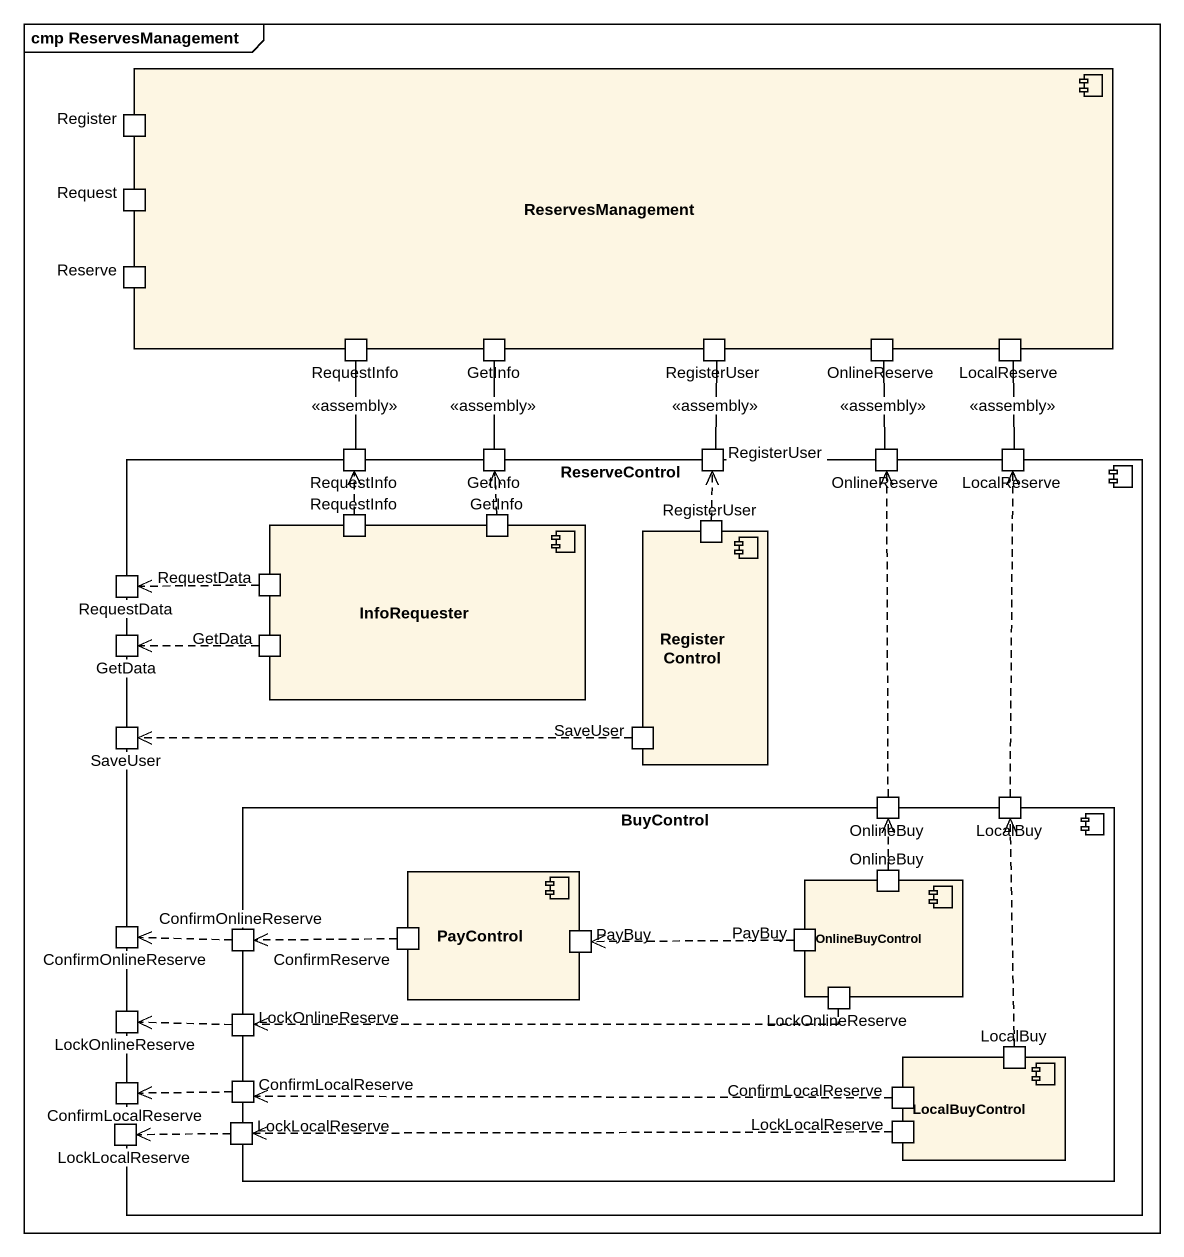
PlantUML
@startuml
mainframe cmp ReservesManagement
component ReservesManagement {
  port Register
  port Request
  port Reserve
  port RequestInfo
  port GetInfo
  port RegisterUser
  port OnlineReserve
  port LocalReserve
}
component ReserveControl {
  port "RequestInfo" as RequestInfo_2
  port "GetInfo" as GetInfo_2
  port "RegisterUser" as RegisterUser_2
  port "OnlineReserve" as OnlineReserve_2
  port "LocalReserve" as LocalReserve_2
  component InfoRequester {
    port "RequestInfo" as RequestInfo_3
    port "GetInfo" as GetInfo_3
    port "RequestData" as RequestData_2
    port "GetData" as GetData_2
  }
  component RegisterControl {
    port "RegisterUser" as RegisterUser_3
    port "SaveUser" as SaveUser_2
  }
  port RequestData
  port GetData
  port SaveUser
  component BuyControl {
    port OnlineBuy
    port LocalBuy
    port "ConfirmOnlineReserve" as ConfirmOnlineReserve_2
    component PayControl {
      port ConfirmReserve
      port PayBuy
    }
    component OnlineBuyControl {
      port "OnlineBuy" as OnlineBuy_2
      port "PayBuy" as PayBuy_2
      port LockOnlineReserve
    }
    port "LockOnlineReserve" as LockOnlineReserve_3
    component LocalBuyControl {
      port "LocalBuy" as LocalBuy_2
      port "LockLocalReserve" as LockLocalReserve_3
      port "ConfirmLocalReserve" as ConfirmLocalReserve_3
    }
    port "LockLocalReserve" as LockLocalReserve_2
    port "ConfirmLocalReserve" as ConfirmLocalReserve_2
  }
  port ConfirmOnlineReserve
  port "LockOnlineReserve" as LockOnlineReserve_2
  port LockLocalReserve
  port ConfirmLocalReserve
}
RequestInfo_2 -up- RequestInfo : <<assembly>>
GetInfo_2 -up- GetInfo : <<assembly>>
RegisterUser_2 -up- RegisterUser : <<assembly>>
OnlineReserve_2 -up- OnlineReserve : <<assembly>>
LocalReserve_2 -up- LocalReserve : <<assembly>>
RequestInfo_3 .up.> RequestInfo_2
GetInfo_3 .up.> GetInfo_2
RegisterUser_3 .up.> RegisterUser_2
RequestData_2 .left.> RequestData
GetData_2 .left.> GetData
SaveUser_2 .left.> SaveUser
OnlineBuy .up.> OnlineReserve_2
LocalBuy .up.> LocalReserve_2
OnlineBuy_2 .up.> OnlineBuy
ConfirmOnlineReserve_2 .left.> ConfirmOnlineReserve
ConfirmReserve .left.> ConfirmOnlineReserve_2
PayBuy_2 .left.> PayBuy
LockOnlineReserve .left.> LockOnlineReserve_3
LockOnlineReserve_3 .left.> LockOnlineReserve_2
LocalBuy_2 .up.> LocalBuy
LockLocalReserve_2 .left.> LockLocalReserve
ConfirmLocalReserve_2 .left.> ConfirmLocalReserve
LockLocalReserve_3 .left.> LockLocalReserve_2
ConfirmLocalReserve_3 .left.> ConfirmLocalReserve_2
@enduml
